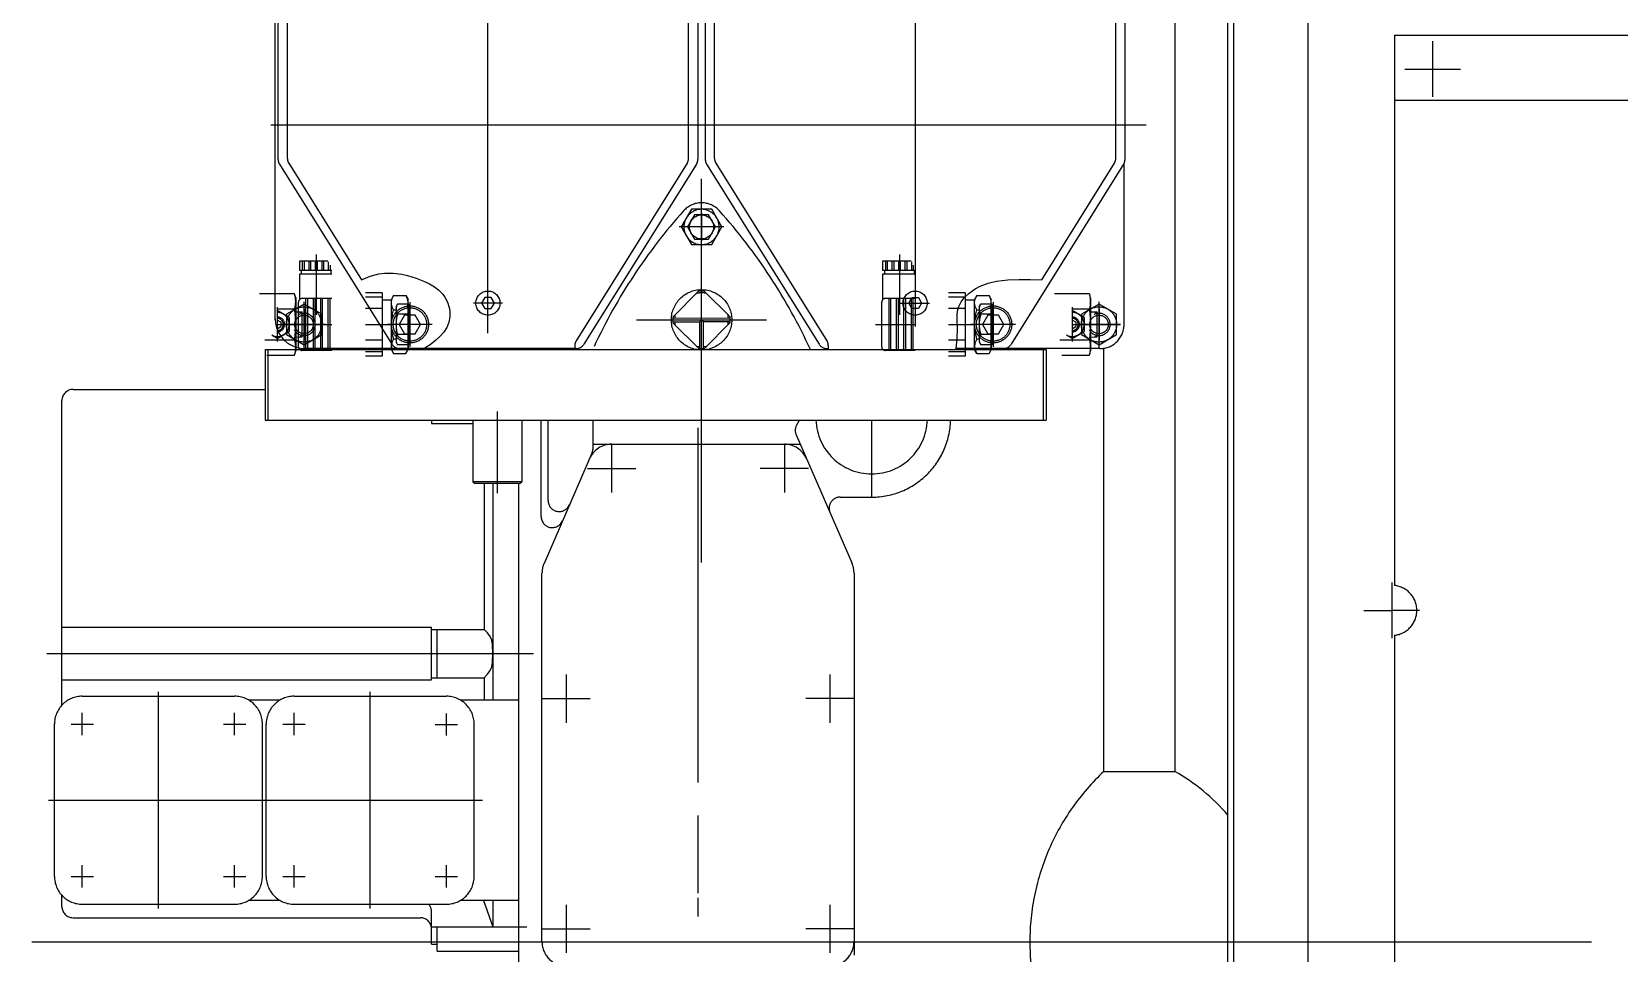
# Model space of a CAD drawing. Header units: millimetres. Extents: x -1838618 to -1600818, y -1770412 to -1553248.
# Drawn here: x -1818074 to -1817219, y -1654550 to -1654053 of the extents above; entities that cross this region are included whole.
import ezdxf

# ---------------------------------------------------------------- set-up
doc = ezdxf.new("R2010")
doc.units = ezdxf.units.MM
doc.header["$LTSCALE"] = 100
doc.linetypes.add('CENTER2', pattern=[28.575, 19.05, -3.175, 3.175, -3.175])
doc.layers.add('PV', color=7, linetype='Continuous')

# ---------------------------------------------------------------- blocks, each defined once
blk = doc.blocks.new('GENERATE')
at = {"color": 9, "linetype": 'CENTER2', "ltscale": 25.4}
for p, q in [((-1609.1, 1285.88), (-1609.1, 1309.88)), ((-1614.58, 1307.38), (-1620.07, 1297.88)), ((-1612.85, 1304.38), (-1616.61, 1297.88)), ((-1603.61, 1307.38), (-1614.58, 1307.38)), ((-1605.35, 1304.38), (-1612.85, 1304.38)), ((-1609.1, 1305.57), (-1609.1, 1290.41)), ((-1601.6, 1297.88), (-1605.35, 1304.38)), ((-1598.13, 1297.88), (-1603.61, 1307.38)), ((-1597.1, 1297.88), (-1621.1, 1297.88)), ((-1620.07, 1297.88), (-1614.59, 1288.38)), ((-1600.79, 1297.88), (-1617.49, 1297.88)), ((-1616.61, 1297.88), (-1612.85, 1291.38)), ((-1612.85, 1291.38), (-1605.35, 1291.38)), ((-1605.35, 1291.38), (-1601.59, 1297.88)), ((-1603.62, 1288.38), (-1598.13, 1297.88)), ((-1816.6, 1282.97), (-1816.6, 1250.52)), ((-1614.59, 1288.38), (-1603.62, 1288.38)), ((-1502.6, 1282.97), (-1502.6, 1250.52)), ((-1810.26, 1279.38), (-1825.6, 1279.38)), ((-1825.6, 1279.38), (-1825.6, 1274.38)), ((-1808.1, 1274.38), (-1825.6, 1274.38)), ((-1824.6, 1274.38), (-1824.6, 1272.38)), ((-1824.1, 1279.38), (-1824.1, 1274.38)), ((-1823.1, 1279.38), (-1823.1, 1274.38)), ((-1820.6, 1279.38), (-1820.6, 1274.38)), ((-1819.6, 1279.38), (-1819.6, 1274.38)), ((-1817.1, 1279.38), (-1817.1, 1274.38)), ((-1816.1, 1279.38), (-1816.1, 1274.38)), ((-1813.6, 1279.38), (-1813.6, 1274.38)), ((-1812.6, 1279.38), (-1812.6, 1274.38)), ((-1810.1, 1279.11), (-1810.1, 1274.38)), ((-1809.1, 1277.36), (-1809.1, 1274.38)), ((-1808.6, 1274.38), (-1808.6, 1272.38)), ((-1496.26, 1279.38), (-1511.6, 1279.38)), ((-1511.6, 1279.38), (-1511.6, 1274.38)), ((-1494.1, 1274.38), (-1511.6, 1274.38)), ((-1510.6, 1274.38), (-1510.6, 1272.38)), ((-1510.1, 1279.38), (-1510.1, 1274.38)), ((-1509.1, 1279.38), (-1509.1, 1274.38)), ((-1506.6, 1279.38), (-1506.6, 1274.38)), ((-1505.6, 1279.38), (-1505.6, 1274.38)), ((-1503.1, 1279.38), (-1503.1, 1274.38)), ((-1502.1, 1279.38), (-1502.1, 1274.38)), ((-1499.6, 1279.38), (-1499.6, 1274.38)), ((-1498.6, 1279.38), (-1498.6, 1274.38)), ((-1496.1, 1279.11), (-1496.1, 1274.38)), ((-1495.1, 1277.36), (-1495.1, 1274.38)), ((-1494.6, 1274.38), (-1494.6, 1272.38)), ((-1808.1, 1272.38), (-1825.6, 1272.38)), ((-1825.6, 1272.38), (-1825.6, 1258.7)), ((-1494.1, 1272.38), (-1511.6, 1272.38)), ((-1511.6, 1272.38), (-1511.6, 1258.7)), ((-1828.19, 1261.87), (-1847.1, 1261.87)), ((-1827.6, 1259.66), (-1828.19, 1261.87)), ((-1827.6, 1259.67), (-1827.6, 1231.09)), ((-1826.1, 1233.38), (-1826.1, 1257.38)), ((-1808.1, 1259.38), (-1824.1, 1259.38)), ((-1823.1, 1232.8), (-1823.1, 1257.5)), ((-1822.1, 1231.38), (-1822.1, 1259.38)), ((-1821.1, 1231.38), (-1821.1, 1259.38)), ((-1818.1, 1231.38), (-1818.1, 1259.38)), ((-1817.1, 1231.38), (-1817.1, 1259.38)), ((-1814.1, 1231.38), (-1814.1, 1259.38)), ((-1813.1, 1231.38), (-1813.1, 1259.38)), ((-1810.1, 1231.38), (-1810.1, 1259.38)), ((-1809.1, 1231.38), (-1809.1, 1259.38)), ((-1781.1, 1262.38), (-1790.1, 1262.38)), ((-1781.1, 1260.1), (-1790.1, 1260.1)), ((-1781.1, 1262.38), (-1781.1, 1228.38)), ((-1776.1, 1258.38), (-1781.1, 1258.38)), ((-1774.9, 1260.96), (-1776.1, 1258.88)), ((-1776.1, 1231.88), (-1776.1, 1258.88)), ((-1774.9, 1260.96), (-1768.31, 1260.96)), ((-1768.31, 1260.96), (-1767.1, 1258.88)), ((-1767.1, 1231.88), (-1767.1, 1258.88)), ((-1766.1, 1257.38), (-1766.1, 1233.38)), ((-1512.1, 1233.38), (-1512.1, 1257.38)), ((-1494.1, 1259.38), (-1510.1, 1259.38)), ((-1508.1, 1231.38), (-1508.1, 1259.38)), ((-1507.1, 1231.38), (-1507.1, 1259.38)), ((-1504.1, 1231.38), (-1504.1, 1259.38)), ((-1503.1, 1231.38), (-1503.1, 1259.38)), ((-1500.1, 1231.38), (-1500.1, 1259.38)), ((-1499.1, 1231.38), (-1499.1, 1259.38)), ((-1496.1, 1231.38), (-1496.1, 1259.38)), ((-1495.1, 1231.38), (-1495.1, 1259.38)), ((-1467.1, 1262.38), (-1476.1, 1262.38)), ((-1467.1, 1260.1), (-1476.1, 1260.1)), ((-1467.1, 1262.38), (-1467.1, 1228.38)), ((-1462.1, 1258.38), (-1467.1, 1258.38)), ((-1460.9, 1260.96), (-1462.1, 1258.88)), ((-1462.1, 1231.88), (-1462.1, 1258.88)), ((-1460.9, 1260.96), (-1454.31, 1260.96)), ((-1454.31, 1260.96), (-1453.1, 1258.88)), ((-1453.1, 1231.88), (-1453.1, 1258.88)), ((-1452.1, 1257.38), (-1452.1, 1233.38)), ((-1400.19, 1261.87), (-1419.1, 1261.87)), ((-1399.6, 1259.66), (-1400.19, 1261.87)), ((-1399.6, 1259.67), (-1399.6, 1231.09)), ((-1395.1, 1232.8), (-1395.1, 1257.5)), ((-1828.19, 1253.62), (-1837.63, 1253.62)), ((-1837.63, 1252.87), (-1837.6, 1252.88)), ((-1837.6, 1254.71), (-1837.6, 1236.14)), ((-1831.1, 1249.13), (-1837.6, 1252.88)), ((-1823.1, 1256.35), (-1832.6, 1250.86)), ((-1832.6, 1250.86), (-1832.6, 1239.89)), ((-1831.1, 1249.13), (-1831.1, 1241.62)), ((-1827.6, 1252.24), (-1824.1, 1252.11)), ((-1825.68, 1252.17), (-1824.1, 1251.26)), ((-1824.1, 1238.64), (-1824.1, 1252.11)), ((-1813.6, 1250.86), (-1823.1, 1256.35)), ((-1823.1, 1253.83), (-1823.1, 1236.94)), ((-1813.6, 1239.89), (-1813.6, 1250.86)), ((-1781.1, 1253.88), (-1790.1, 1253.88)), ((-1774.9, 1253.17), (-1773.5, 1253.17)), ((-1773.6, 1254.88), (-1772.75, 1256.35)), ((-1773.6, 1254.88), (-1773.6, 1235.88)), ((-1766.7, 1256.35), (-1772.75, 1256.35)), ((-1766.7, 1250.86), (-1772.75, 1250.86)), ((-1768.99, 1250.38), (-1771.87, 1245.38)), ((-1763.21, 1250.38), (-1768.99, 1250.38)), ((-1766.7, 1256.35), (-1766.7, 1234.41)), ((-1766.1, 1254.88), (-1766.7, 1254.88)), ((-1760.33, 1245.38), (-1763.21, 1250.38)), ((-1467.1, 1253.88), (-1476.1, 1253.88)), ((-1460.9, 1253.17), (-1459.5, 1253.17)), ((-1459.6, 1254.88), (-1458.75, 1256.35)), ((-1459.6, 1254.88), (-1459.6, 1235.88)), ((-1452.7, 1256.35), (-1458.75, 1256.35)), ((-1452.7, 1250.86), (-1458.75, 1250.86)), ((-1454.99, 1250.38), (-1457.87, 1245.38)), ((-1449.21, 1250.38), (-1454.99, 1250.38)), ((-1452.7, 1256.35), (-1452.7, 1234.41)), ((-1452.1, 1254.88), (-1452.7, 1254.88)), ((-1446.33, 1245.38), (-1449.21, 1250.38)), ((-1400.19, 1253.62), (-1409.63, 1253.62)), ((-1409.63, 1252.87), (-1409.6, 1252.88)), ((-1409.6, 1254.71), (-1409.6, 1236.14)), ((-1403.1, 1249.13), (-1409.6, 1252.88)), ((-1395.1, 1256.35), (-1404.6, 1250.86)), ((-1404.6, 1250.86), (-1404.6, 1239.89)), ((-1403.1, 1249.13), (-1403.1, 1241.62)), ((-1399.6, 1252.24), (-1396.1, 1252.11)), ((-1397.68, 1252.17), (-1396.1, 1251.26)), ((-1396.1, 1238.64), (-1396.1, 1252.11)), ((-1385.6, 1250.86), (-1395.1, 1256.35)), ((-1395.1, 1253.83), (-1395.1, 1236.94)), ((-1385.6, 1239.89), (-1385.6, 1250.86)), ((-1837.6, 1237.87), (-1840.53, 1239.56)), ((-1837.63, 1247.67), (-1837.6, 1247.69)), ((-1837.63, 1245.38), (-1811.74, 1245.38)), ((-1837.6, 1243.07), (-1837.63, 1243.08)), ((-1835.6, 1246.53), (-1837.6, 1247.69)), ((-1837.6, 1243.07), (-1835.6, 1244.22)), ((-1837.6, 1237.87), (-1831.1, 1241.62)), ((-1835.6, 1246.53), (-1835.6, 1244.22)), ((-1811.57, 1245.38), (-1834.2, 1245.38)), ((-1832.6, 1239.89), (-1823.1, 1234.41)), ((-1831.78, 1245.38), (-1814.42, 1245.38)), ((-1829.5, 1245.38), (-1808.1, 1245.38)), ((-1825.68, 1238.58), (-1824.1, 1239.5)), ((-1823.1, 1234.41), (-1813.6, 1239.89)), ((-1790.1, 1245.38), (-1781.1, 1245.38)), ((-1790.1, 1245.38), (-1775.62, 1245.38)), ((-1754.1, 1245.38), (-1778.1, 1245.38)), ((-1766.7, 1239.89), (-1772.75, 1239.89)), ((-1771.87, 1245.38), (-1768.99, 1240.38)), ((-1768.99, 1240.38), (-1763.21, 1240.38)), ((-1763.21, 1240.38), (-1760.33, 1245.38)), ((-1515.5, 1245.38), (-1494.1, 1245.38)), ((-1476.1, 1245.38), (-1467.1, 1245.38)), ((-1476.1, 1245.38), (-1461.62, 1245.38)), ((-1440.1, 1245.38), (-1464.1, 1245.38)), ((-1452.7, 1239.89), (-1458.75, 1239.89)), ((-1457.87, 1245.38), (-1454.99, 1240.38)), ((-1454.99, 1240.38), (-1449.21, 1240.38)), ((-1449.21, 1240.38), (-1446.33, 1245.38)), ((-1409.6, 1237.87), (-1412.53, 1239.56)), ((-1409.63, 1247.67), (-1409.6, 1247.69)), ((-1409.63, 1245.38), (-1383.74, 1245.38)), ((-1409.6, 1243.07), (-1409.63, 1243.08)), ((-1407.6, 1246.53), (-1409.6, 1247.69)), ((-1409.6, 1243.07), (-1407.6, 1244.22)), ((-1409.6, 1237.87), (-1403.1, 1241.62)), ((-1407.6, 1246.53), (-1407.6, 1244.22)), ((-1383.57, 1245.38), (-1406.19, 1245.38)), ((-1404.6, 1239.89), (-1395.1, 1234.41)), ((-1403.78, 1245.38), (-1386.42, 1245.38)), ((-1397.68, 1238.58), (-1396.1, 1239.5)), ((-1395.1, 1234.41), (-1385.6, 1239.89)), ((-1844.25, 1237.13), (-1828.19, 1237.13)), ((-1828.19, 1228.88), (-1827.6, 1231.09)), ((-1827.6, 1238.52), (-1824.1, 1238.64)), ((-1808.1, 1231.38), (-1824.1, 1231.38)), ((-1781.1, 1236.88), (-1790.1, 1236.88)), ((-1776.1, 1232.38), (-1781.1, 1232.38)), ((-1774.9, 1229.79), (-1776.1, 1231.88)), ((-1774.9, 1237.58), (-1773.5, 1237.58)), ((-1773.6, 1235.88), (-1772.75, 1234.41)), ((-1766.7, 1234.41), (-1772.75, 1234.41)), ((-1768.31, 1229.79), (-1767.1, 1231.88)), ((-1766.1, 1235.88), (-1766.7, 1235.88)), ((-1494.1, 1231.38), (-1510.1, 1231.38)), ((-1467.1, 1236.88), (-1476.1, 1236.88)), ((-1462.1, 1232.38), (-1467.1, 1232.38)), ((-1460.9, 1229.79), (-1462.1, 1231.88)), ((-1460.9, 1237.58), (-1459.5, 1237.58)), ((-1459.6, 1235.88), (-1458.75, 1234.41)), ((-1452.7, 1234.41), (-1458.75, 1234.41)), ((-1454.31, 1229.79), (-1453.1, 1231.88)), ((-1452.1, 1235.88), (-1452.7, 1235.88)), ((-1416.25, 1237.13), (-1400.19, 1237.13)), ((-1400.19, 1228.88), (-1399.6, 1231.09)), ((-1399.6, 1238.52), (-1396.1, 1238.64)), ((-1843.1, 1228.88), (-1828.19, 1228.88)), ((-1781.1, 1230.65), (-1790.1, 1230.65)), ((-1781.1, 1228.38), (-1790.1, 1228.38)), ((-1774.9, 1229.79), (-1768.31, 1229.79)), ((-1467.1, 1230.65), (-1476.1, 1230.65)), ((-1467.1, 1228.38), (-1476.1, 1228.38)), ((-1460.9, 1229.79), (-1454.31, 1229.79)), ((-1415.1, 1228.88), (-1400.19, 1228.88))]:
    blk.add_line(p, q, dxfattribs=at)
for points in [[(-1774.9, 1253.17), (-1775.1, 1253.54), (-1775.3, 1253.95), (-1775.5, 1254.36), (-1775.65, 1254.73), (-1775.73, 1254.96), (-1775.81, 1255.23), (-1775.89, 1255.48), (-1775.91, 1255.58), (-1775.93, 1255.65), (-1775.96, 1255.76), (-1776, 1255.99), (-1776.04, 1256.27), (-1776.08, 1256.68), (-1776.1, 1257.07), (-1776.09, 1257.4), (-1776.07, 1257.73), (-1776.02, 1258.08), (-1775.98, 1258.27), (-1775.93, 1258.48), (-1775.87, 1258.74), (-1775.81, 1258.95), (-1775.74, 1259.16), (-1775.65, 1259.4), (-1775.46, 1259.86), (-1775.27, 1260.27), (-1775.08, 1260.63), (-1774.9, 1260.96)], [(-1767.59, 1254.65), (-1767.57, 1254.69), (-1767.55, 1254.73), (-1767.48, 1254.96), (-1767.39, 1255.23), (-1767.32, 1255.48), (-1767.29, 1255.58), (-1767.27, 1255.65), (-1767.25, 1255.76), (-1767.21, 1255.99), (-1767.17, 1256.27), (-1767.12, 1256.68), (-1767.1, 1257.07), (-1767.11, 1257.4), (-1767.13, 1257.73), (-1767.19, 1258.08), (-1767.22, 1258.27), (-1767.27, 1258.48), (-1767.34, 1258.74), (-1767.4, 1258.95), (-1767.46, 1259.16), (-1767.55, 1259.4), (-1767.74, 1259.86), (-1767.93, 1260.27), (-1768.12, 1260.63), (-1768.31, 1260.96)], [(-1460.9, 1253.17), (-1461.1, 1253.54), (-1461.3, 1253.95), (-1461.49, 1254.36), (-1461.65, 1254.73), (-1461.73, 1254.96), (-1461.81, 1255.23), (-1461.88, 1255.48), (-1461.91, 1255.58), (-1461.93, 1255.65), (-1461.96, 1255.76), (-1462, 1255.99), (-1462.04, 1256.27), (-1462.08, 1256.68), (-1462.1, 1257.07), (-1462.09, 1257.4), (-1462.07, 1257.73), (-1462.02, 1258.08), (-1461.98, 1258.27), (-1461.93, 1258.48), (-1461.87, 1258.74), (-1461.81, 1258.95), (-1461.74, 1259.16), (-1461.65, 1259.4), (-1461.46, 1259.86), (-1461.27, 1260.27), (-1461.08, 1260.63), (-1460.9, 1260.96)], [(-1453.59, 1254.65), (-1453.57, 1254.69), (-1453.55, 1254.73), (-1453.47, 1254.96), (-1453.39, 1255.23), (-1453.32, 1255.48), (-1453.29, 1255.58), (-1453.27, 1255.65), (-1453.25, 1255.76), (-1453.21, 1255.99), (-1453.16, 1256.27), (-1453.12, 1256.68), (-1453.1, 1257.07), (-1453.11, 1257.4), (-1453.13, 1257.73), (-1453.19, 1258.08), (-1453.22, 1258.27), (-1453.27, 1258.48), (-1453.34, 1258.74), (-1453.4, 1258.95), (-1453.46, 1259.16), (-1453.55, 1259.4), (-1453.74, 1259.86), (-1453.93, 1260.27), (-1454.12, 1260.63), (-1454.31, 1260.96)], [(-1774.9, 1237.58), (-1774.99, 1237.93), (-1775.15, 1238.52), (-1775.31, 1239.15), (-1775.5, 1239.98), (-1775.58, 1240.36), (-1775.65, 1240.71), (-1775.69, 1240.92), (-1775.75, 1241.29), (-1775.81, 1241.7), (-1775.85, 1241.96), (-1775.9, 1242.3), (-1775.92, 1242.44), (-1775.93, 1242.54), (-1775.94, 1242.64), (-1775.97, 1242.87), (-1775.98, 1243.07), (-1776.01, 1243.41), (-1776.04, 1243.79), (-1776.08, 1244.61), (-1776.1, 1245.01), (-1776.1, 1245.38), (-1776.1, 1246.04), (-1776.07, 1246.69), (-1776.05, 1247.02), (-1776, 1247.58), (-1775.97, 1247.88), (-1775.93, 1248.21), (-1775.9, 1248.48), (-1775.85, 1248.83), (-1775.81, 1249.13), (-1775.74, 1249.54), (-1775.7, 1249.78), (-1775.65, 1250.04), (-1775.56, 1250.52), (-1775.41, 1251.18), (-1775.27, 1251.78), (-1775.08, 1252.5), (-1774.9, 1253.17)], [(-1460.9, 1237.58), (-1460.99, 1237.93), (-1461.15, 1238.52), (-1461.31, 1239.15), (-1461.5, 1239.98), (-1461.58, 1240.36), (-1461.65, 1240.71), (-1461.69, 1240.92), (-1461.75, 1241.29), (-1461.81, 1241.7), (-1461.85, 1241.96), (-1461.9, 1242.3), (-1461.92, 1242.44), (-1461.93, 1242.54), (-1461.94, 1242.64), (-1461.96, 1242.87), (-1461.98, 1243.07), (-1462.01, 1243.41), (-1462.04, 1243.79), (-1462.08, 1244.61), (-1462.1, 1245.01), (-1462.1, 1245.38), (-1462.1, 1246.04), (-1462.07, 1246.69), (-1462.05, 1247.02), (-1462, 1247.58), (-1461.97, 1247.88), (-1461.93, 1248.21), (-1461.9, 1248.48), (-1461.85, 1248.83), (-1461.81, 1249.13), (-1461.74, 1249.54), (-1461.7, 1249.78), (-1461.65, 1250.04), (-1461.55, 1250.52), (-1461.41, 1251.18), (-1461.27, 1251.78), (-1461.08, 1252.5), (-1460.9, 1253.17)], [(-1774.9, 1237.58), (-1775.1, 1237.22), (-1775.3, 1236.81), (-1775.5, 1236.39), (-1775.65, 1236.02), (-1775.73, 1235.79), (-1775.81, 1235.53), (-1775.89, 1235.28), (-1775.91, 1235.18), (-1775.93, 1235.1), (-1775.96, 1234.99), (-1776, 1234.76), (-1776.04, 1234.48), (-1776.08, 1234.07), (-1776.1, 1233.68), (-1776.09, 1233.35), (-1776.07, 1233.02), (-1776.02, 1232.67), (-1775.98, 1232.48), (-1775.93, 1232.27), (-1775.87, 1232.01), (-1775.81, 1231.8), (-1775.74, 1231.6), (-1775.65, 1231.35), (-1775.46, 1230.89), (-1775.27, 1230.48), (-1775.08, 1230.12), (-1774.9, 1229.79)], [(-1767.59, 1236.1), (-1767.57, 1236.06), (-1767.55, 1236.02), (-1767.48, 1235.79), (-1767.39, 1235.53), (-1767.32, 1235.28), (-1767.29, 1235.18), (-1767.27, 1235.1), (-1767.25, 1234.99), (-1767.21, 1234.76), (-1767.17, 1234.48), (-1767.12, 1234.07), (-1767.1, 1233.68), (-1767.11, 1233.35), (-1767.13, 1233.02), (-1767.19, 1232.67), (-1767.22, 1232.48), (-1767.27, 1232.27), (-1767.34, 1232.01), (-1767.4, 1231.8), (-1767.46, 1231.6), (-1767.55, 1231.35), (-1767.74, 1230.89), (-1767.93, 1230.48), (-1768.12, 1230.12), (-1768.31, 1229.79)], [(-1460.9, 1237.58), (-1461.1, 1237.22), (-1461.3, 1236.81), (-1461.49, 1236.39), (-1461.65, 1236.02), (-1461.73, 1235.79), (-1461.81, 1235.53), (-1461.88, 1235.28), (-1461.91, 1235.18), (-1461.93, 1235.1), (-1461.96, 1234.99), (-1462, 1234.76), (-1462.04, 1234.48), (-1462.08, 1234.07), (-1462.1, 1233.68), (-1462.09, 1233.35), (-1462.07, 1233.02), (-1462.02, 1232.67), (-1461.98, 1232.48), (-1461.93, 1232.27), (-1461.87, 1232.01), (-1461.81, 1231.8), (-1461.74, 1231.6), (-1461.65, 1231.35), (-1461.46, 1230.89), (-1461.27, 1230.48), (-1461.08, 1230.12), (-1460.9, 1229.79)], [(-1453.59, 1236.1), (-1453.57, 1236.06), (-1453.55, 1236.02), (-1453.47, 1235.79), (-1453.39, 1235.53), (-1453.32, 1235.28), (-1453.29, 1235.18), (-1453.27, 1235.1), (-1453.25, 1234.99), (-1453.21, 1234.76), (-1453.16, 1234.48), (-1453.12, 1234.07), (-1453.1, 1233.68), (-1453.11, 1233.35), (-1453.13, 1233.02), (-1453.19, 1232.67), (-1453.22, 1232.48), (-1453.27, 1232.27), (-1453.34, 1232.01), (-1453.4, 1231.8), (-1453.46, 1231.6), (-1453.55, 1231.35), (-1453.74, 1230.89), (-1453.93, 1230.48), (-1454.12, 1230.12), (-1454.31, 1229.79)]]:
    blk.add_lwpolyline(points, dxfattribs=at)
for centre, radius in [((-1609.1, 1297.88), 6.5), ((-1823.1, 1245.38), 9.5), ((-1823.1, 1245.38), 5), ((-1766.1, 1245.38), 10), ((-1766.1, 1245.38), 9), ((-1452.1, 1245.38), 10), ((-1452.1, 1245.38), 9), ((-1395.1, 1245.38), 9.5), ((-1395.1, 1245.38), 5)]:
    blk.add_circle(centre, radius, dxfattribs=at)
for centre, radius, start, end in [((-1609.1, 1297.88), 9.5, 359.99997, 240.00538), ((-1609.1, 1297.88), 9.5, 240.00517, 0.00001), ((-1842.2, 1257.74), 14.6, 343.62959, 15.43701), ((-1824.1, 1257.38), 2, 90.00004, 180.00004), ((-1510.1, 1257.38), 2, 90.00004, 180.00004), ((-1414.2, 1257.74), 14.6, 343.62959, 15.43701), ((-1837.6, 1245.38), 6.5, 245.6269, 89.99999), ((-1837.6, 1245.38), 4, 269.64376, 89.99999), ((-1837.6, 1245.38), 3.32, 269.5712, 90.42881), ((-1823.1, 1245.38), 6, 207.03142, 117.80274), ((-1885.54, 1245.38), 57.93, 351.81467, 8.18576), ((-1768.79, 1253.6), 4.82, 145.36707, 214.63467), ((-1755.59, 1245.38), 18.02, 162.27892, 197.7211), ((-1454.78, 1253.6), 4.82, 145.36707, 214.63467), ((-1441.59, 1245.38), 18.02, 162.27892, 197.7211), ((-1409.6, 1245.38), 6.5, 245.6269, 89.99999), ((-1409.6, 1245.38), 4, 269.64376, 89.99999), ((-1409.6, 1245.38), 3.32, 269.5712, 90.42881), ((-1395.1, 1245.38), 6, 207.03142, 117.80274), ((-1457.54, 1245.38), 57.93, 351.81467, 8.18576), ((-1768.78, 1237.15), 4.83, 145.37144, 214.62762), ((-1454.78, 1237.15), 4.83, 145.37144, 214.62762), ((-1842.2, 1233.01), 14.6, 344.55336, 16.36985), ((-1824.1, 1233.38), 2, 180.00004, 269.99997), ((-1510.1, 1233.38), 2, 180.00004, 269.99997), ((-1414.2, 1233.01), 14.6, 344.55336, 16.36985)]:
    blk.add_arc(centre, radius, start, end, dxfattribs=at)
at = {"layer": 'PV', "color": 9, "linetype": 'CENTER2', "ltscale": 25.4}
for p, q in [((-1282.5, 720.98), (-1282.5, 1829.88)), ((-1838.6, 1248.38), (-1838.6, 1755.38)), ((-1325.7, 769.26), (-1325.7, 1480.38)), ((-1322.5, 745.88), (-1322.5, 1485.68)), ((-1724.1, 1240.75), (-1724.1, 1477.2)), ((-1494.1, 1469.83), (-1494.1, 1244.35)), ((-1354.36, 1467.58), (-1354.36, 1004.62)), ((-1837.1, 1334.29), (-1837.1, 1410.51)), ((-1611.1, 1410.54), (-1611.1, 1334.31)), ((-1607.1, 1410.54), (-1607.1, 1334.31)), ((-1381.1, 1334.29), (-1381.1, 1410.51)), ((-1832.1, 1334.81), (-1832.1, 1410.04)), ((-1616.1, 1334.81), (-1616.1, 1410.04)), ((-1602.1, 1334.81), (-1602.1, 1410.04)), ((-1386.1, 1334.81), (-1386.1, 1410.04)), ((-1236, 1401.18), (-964, 1401.18)), ((-1236, 1401.18), (-1236, 1104.79)), ((-1215.5, 1397.88), (-1215.5, 1367.88)), ((-1230.5, 1382.88), (-1200.5, 1382.88)), ((-1236, 1366.18), (-964, 1366.18)), ((-1841.05, 1352.88), (-1369.77, 1352.88)), ((-1836.34, 1331.66), (-1775.77, 1234.73)), ((-1831.34, 1332.16), (-1792.16, 1269.46)), ((-1616.86, 1332.16), (-1676.58, 1236.59)), ((-1611.86, 1331.66), (-1672.43, 1234.73)), ((-1606.34, 1331.66), (-1545.77, 1234.73)), ((-1601.34, 1332.16), (-1541.62, 1236.59)), ((-1381.86, 1331.66), (-1442.43, 1234.73)), ((-1386.86, 1332.16), (-1426.04, 1269.46)), ((-1381.6, 1245.38), (-1381.6, 1332.13)), ((-1609.1, 1117.15), (-1609.1, 1323.83)), ((-1792.16, 1269.46), (-1787.6, 1271.36)), ((-1787.6, 1271.36), (-1782.84, 1272.61)), ((-1782.84, 1272.61), (-1779.73, 1273)), ((-1779.73, 1273), (-1775.06, 1273.02)), ((-1775.06, 1273.02), (-1770.41, 1272.42)), ((-1770.41, 1272.42), (-1767.33, 1271.73)), ((-1767.33, 1271.73), (-1762.76, 1270.3)), ((-1762.76, 1270.3), (-1758.25, 1268.49)), ((-1758.25, 1268.49), (-1755.49, 1267.18)), ((-1755.49, 1267.18), (-1752.89, 1265.68)), ((-1752.89, 1265.68), (-1750.53, 1263.89)), ((-1461.78, 1264.49), (-1459, 1265.98)), ((-1459, 1265.98), (-1454.71, 1267.64)), ((-1454.71, 1267.64), (-1450.28, 1268.71)), ((-1450.28, 1268.71), (-1444.23, 1269.44)), ((-1444.23, 1269.44), (-1438.07, 1269.65)), ((-1438.07, 1269.65), (-1432.04, 1269.59)), ((-1432.04, 1269.59), (-1426.04, 1269.46)), ((-1750.53, 1263.89), (-1748.46, 1261.73)), ((-1748.46, 1261.73), (-1747.28, 1260.07)), ((-1747.28, 1260.07), (-1745.88, 1257.37)), ((-1745.88, 1257.37), (-1744.96, 1254.48)), ((-1716.3, 1256.88), (-1731.9, 1256.88)), ((-1725.83, 1259.88), (-1727.56, 1256.88)), ((-1727.56, 1256.88), (-1725.83, 1253.88)), ((-1722.37, 1259.88), (-1725.83, 1259.88)), ((-1720.64, 1256.87), (-1722.37, 1259.88)), ((-1722.37, 1253.88), (-1720.64, 1256.88)), ((-1624.53, 1249.37), (-1610.7, 1263.29)), ((-1607.61, 1263.3), (-1593.68, 1249.48)), ((-1501.9, 1256.88), (-1486.3, 1256.88)), ((-1497.56, 1256.88), (-1495.83, 1259.88)), ((-1495.83, 1253.88), (-1497.56, 1256.87)), ((-1495.83, 1259.88), (-1492.37, 1259.88)), ((-1492.37, 1259.88), (-1490.64, 1256.88)), ((-1490.64, 1256.88), (-1492.37, 1253.88)), ((-1470.54, 1255.11), (-1469.3, 1257.51)), ((-1469.3, 1257.51), (-1467.64, 1259.69)), ((-1467.64, 1259.69), (-1464.92, 1262.28)), ((-1464.92, 1262.28), (-1461.78, 1264.49)), ((-1838.6, 1247.88), (-1838.6, 1248.38)), ((-1744.59, 1249.5), (-1745.13, 1246.55)), ((-1744.96, 1254.48), (-1744.63, 1252.5)), ((-1744.63, 1252.5), (-1744.59, 1249.5)), ((-1725.83, 1253.88), (-1722.37, 1253.88)), ((-1624.57, 1248.82), (-1593.64, 1248.93)), ((-1492.37, 1253.88), (-1495.83, 1253.88)), ((-1471.55, 1248.33), (-1471.5, 1250.91)), ((-1471.32, 1243.09), (-1471.55, 1248.33)), ((-1471.5, 1250.91), (-1471.1, 1253.4)), ((-1471.1, 1253.4), (-1470.54, 1255.11)), ((-1747.91, 1241.26), (-1749.94, 1238.97)), ((-1746.27, 1243.78), (-1747.91, 1241.26)), ((-1745.13, 1246.55), (-1746.27, 1243.78)), ((-1644.1, 1247.88), (-1574.1, 1247.88)), ((-1624.56, 1246.82), (-1610.1, 1246.87)), ((-1624.52, 1246.27), (-1610.59, 1232.45)), ((-1610.1, 1246.87), (-1609.1, 1247.88)), ((-1610.04, 1232.4), (-1610.1, 1246.87)), ((-1609.1, 1247.88), (-1608.1, 1246.88)), ((-1608.1, 1246.88), (-1593.63, 1246.93)), ((-1608.05, 1232.41), (-1608.1, 1246.88)), ((-1607.5, 1232.46), (-1593.67, 1246.38)), ((-1471.54, 1237.7), (-1471.32, 1243.09)), ((-1844.1, 1231.88), (-1423.6, 1231.88)), ((-1844.1, 1231.88), (-1844.1, 1193.88)), ((-1842.6, 1231.88), (-1842.6, 1193.88)), ((-1676.67, 1232.38), (-1822.6, 1232.38)), ((-1755.27, 1234.44), (-1758.49, 1232.38)), ((-1752.21, 1236.86), (-1755.27, 1234.44)), ((-1749.94, 1238.97), (-1752.21, 1236.86)), ((-1677.34, 1233.94), (-1677.34, 1231.86)), ((-1676.67, 1232.38), (-1677.34, 1232.38)), ((-1541.53, 1232.38), (-1540.86, 1232.38)), ((-1540.86, 1233.94), (-1540.86, 1231.88)), ((-1472.13, 1231.88), (-1472.11, 1232.13)), ((-1472.11, 1232.13), (-1472.08, 1232.38)), ((-1472.08, 1232.38), (-1471.54, 1237.7)), ((-1394.6, 1232.38), (-1472.08, 1232.38)), ((-1425.1, 1231.88), (-1425.1, 1193.88)), ((-1423.6, 1231.88), (-1423.6, 1193.88)), ((-1392.5, 1004.62), (-1392.5, 1232.64)), ((-1947.5, 1210.38), (-1844.1, 1210.38)), ((-1953.5, 1040.32), (-1953.5, 1204.38)), ((-1719.1, 1198.53), (-1719.1, 1154.51)), ((-1844.1, 1193.88), (-1423.6, 1193.88)), ((-1754.5, 1193.72), (-1754.5, 1191.99)), ((-1754.5, 1191.99), (-1732.3, 1191.99)), ((-1732.3, 1193.88), (-1732.3, 1160.68)), ((-1705.9, 1193.88), (-1705.9, 1160.68)), ((-1695.5, 1141.98), (-1695.5, 1193.88)), ((-1691.75, 1150.61), (-1691.75, 1193.88)), ((-1667.5, 1178.78), (-1667.5, 1193.88)), ((-1611, 998.65), (-1611, 1189.65)), ((-1557.84, 1191.32), (-1556.37, 1193.88)), ((-1517.5, 1152.38), (-1517.5, 1193.88)), ((-1667.5, 1180.88), (-1555.95, 1180.88)), ((-1657.52, 1180.88), (-1657.52, 1154.88)), ((-1564.48, 1180.88), (-1564.48, 1154.88)), ((-1558.15, 1185.93), (-1528.08, 1116.66)), ((-1668, 1176.39), (-1693.92, 1116.66)), ((-1670.52, 1167.88), (-1644.52, 1167.88)), ((-1551.48, 1167.88), (-1577.48, 1167.88)), ((-1732.3, 1160.88), (-1705.9, 1160.88)), ((-1732.3, 1160.68), (-1731.5, 1159.88)), ((-1731.5, 1159.88), (-1706.7, 1159.88)), ((-1726.06, 1159.88), (-1726.06, 1081.13)), ((-1721.5, 1159.88), (-1721.5, 1043.13)), ((-1707.5, 602.88), (-1707.5, 1159.88)), ((-1706.7, 1159.88), (-1705.9, 1160.68)), ((-1534.41, 1152.38), (-1517.5, 1152.38)), ((-1695, 912.88), (-1695, 1111.48)), ((-1527, 1111.48), (-1527, 905.72)), ((-1237.5, 1106.38), (-1237.5, 1076.38)), ((-1252.5, 1091.38), (-1237.5, 1091.38)), ((-1222.5, 1091.38), (-1237.5, 1091.38)), ((-1953.5, 1082.27), (-1754.5, 1082.27)), ((-1754.5, 1053.98), (-1754.5, 1082.27)), ((-1754.5, 1081.13), (-1726.06, 1081.13)), ((-1751.5, 1055.13), (-1751.5, 1081.13)), ((-1724.35, 1079.26), (-1726.06, 1081.13)), ((-1722.84, 1077.32), (-1724.35, 1079.26)), ((-1721.97, 1075.26), (-1722.84, 1077.32)), ((-1236, 1077.96), (-1236, 696.18)), ((-1721.59, 1073.01), (-1721.97, 1075.26)), ((-1721.5, 1068.13), (-1721.59, 1073.01)), ((-1961.65, 1068.13), (-1699.51, 1068.13)), ((-1722.84, 1058.93), (-1721.97, 1060.99)), ((-1721.97, 1060.99), (-1721.59, 1063.25)), ((-1721.59, 1063.25), (-1721.5, 1068.13)), ((-1953.5, 1053.98), (-1754.5, 1053.98)), ((-1754.5, 1055.13), (-1726.06, 1055.13)), ((-1726.06, 1055.13), (-1724.35, 1056.99)), ((-1726.06, 1055.13), (-1726.06, 1043.13)), ((-1724.35, 1056.99), (-1722.84, 1058.93)), ((-1682, 1056.88), (-1682, 1030.88)), ((-1540, 1056.88), (-1540, 1030.88)), ((-1942.5, 1045.13), (-1860.5, 1045.13)), ((-1901.5, 930.86), (-1901.5, 1047.49)), ((-1853.02, 1043.13), (-1835.98, 1043.13)), ((-1828.5, 1045.13), (-1746.5, 1045.13)), ((-1787.5, 930.86), (-1787.5, 1047.49)), ((-1739.02, 1043.13), (-1707.5, 1043.13)), ((-1695, 1043.88), (-1669, 1043.88)), ((-1527, 1043.88), (-1553, 1043.88)), ((-1942.51, 1024.13), (-1942.51, 1036.13)), ((-1860.49, 1024.13), (-1860.49, 1036.13)), ((-1828.51, 1024.13), (-1828.51, 1036.13)), ((-1746.49, 1023.93), (-1746.49, 1035.93)), ((-1957.5, 948.13), (-1957.5, 1030.13)), ((-1948.51, 1030.13), (-1936.51, 1030.13)), ((-1866.49, 1030.13), (-1854.49, 1030.13)), ((-1845.5, 948.13), (-1845.5, 1030.13)), ((-1843.5, 948.13), (-1843.5, 1030.13)), ((-1834.51, 1030.13), (-1822.51, 1030.13)), ((-1752.49, 1029.93), (-1740.49, 1029.93)), ((-1731.5, 948.13), (-1731.5, 1030.13)), ((-1392.5, 1004.62), (-1354.36, 1004.62)), ((-1960.66, 989.13), (-1727.1, 989.13)), ((-1611, 939.06), (-1611, 980.86)), ((-1942.51, 942.13), (-1942.51, 954.13)), ((-1860.49, 942.13), (-1860.49, 954.13)), ((-1828.51, 942.13), (-1828.51, 954.13)), ((-1746.49, 942.13), (-1746.49, 954.13)), ((-1948.51, 948.13), (-1936.51, 948.13)), ((-1866.49, 948.13), (-1854.49, 948.13)), ((-1834.51, 948.13), (-1822.51, 948.13)), ((-1752.49, 948.13), (-1740.49, 948.13)), ((-1953.5, 931.88), (-1953.5, 937.93)), ((-1942.5, 933.13), (-1860.5, 933.13)), ((-1835.98, 935.13), (-1853.02, 935.13)), ((-1828.5, 933.13), (-1746.5, 933.13)), ((-1707.5, 935.13), (-1739.02, 935.13)), ((-1726.49, 935.13), (-1721.5, 920.88)), ((-1721.5, 935.13), (-1721.5, 920.88)), ((-1682, 932.88), (-1682, 906.88)), ((-1611, 926.56), (-1611, 936.56)), ((-1540, 932.88), (-1540, 906.88)), ((-1947.5, 925.88), (-1760.5, 925.88)), ((-1754.5, 911.68), (-1754.5, 929.13)), ((-1754.58, 920.88), (-1751.5, 920.88)), ((-1751.5, 907.88), (-1751.5, 920.88)), ((-1751.5, 920.88), (-1703.08, 920.88)), ((-1695, 919.88), (-1669, 919.88)), ((-1527, 919.88), (-1553, 919.88)), ((-1969.71, 912.88), (-1236, 912.88)), ((-1754.5, 911.68), (-1751.5, 911.68)), ((-1751.5, 907.88), (-1707.5, 907.88)), ((-1237.5, 912.88), (-1130, 912.88))]:
    blk.add_line(p, q, dxfattribs=at)
for centre, radius in [((-1724.1, 1256.88), 6.5), ((-1609.1, 1247.88), 16.25), ((-1494.1, 1256.88), 6.5)]:
    blk.add_circle(centre, radius, dxfattribs=at)
for centre, radius, start, end in [((-1832.1, 1334.31), 5, 180.28078, 212.00002), ((-1827.1, 1334.81), 5, 180.00003, 211.99969), ((-1621.1, 1334.81), 5, 328.00031, 0.00002), ((-1616.1, 1334.31), 5, 327.99998, 359.99969), ((-1602.1, 1334.31), 5, 180.00085, 211.99931), ((-1597.1, 1334.81), 5, 180.00003, 211.99969), ((-1391.1, 1334.81), 5, 327.99971, 0.00002), ((-1386.1, 1334.31), 5, 327.99998, 359.71965), ((-1386.1, 1334.31), 5, 327.99998, 359.72003), ((-1609.1, 1297.88), 13, 41.79506, 138.20511), ((-1395.13, 1106.6), 300, 138.20495, 154.97388), ((-1823.07, 1106.6), 300, 24.68235, 41.79501), ((-1609.1, 1247.88), 14.5, 79.35248, 101.05576), ((-1609.1, 1247.88), 15.5, 84.47212, 95.93624), ((-1822.6, 1248.38), 16, 180.00003, 270.00002), ((-1609.1, 1247.88), 15.5, 174.4721, 180.20422), ((-1609.1, 1247.88), 14.5, 169.35257, 176.24943), ((-1609.1, 1247.88), 14.5, 4.15873, 11.05602), ((-1609.1, 1247.88), 15.5, 354.4721, 5.93627), ((-1609.1, 1247.88), 15.5, 180.20417, 185.93629), ((-1609.1, 1247.88), 14.5, 184.15885, 191.05571), ((-1609.1, 1247.88), 14.5, 349.35246, 356.24975), ((-1394.6, 1245.38), 13, 270.00002, 0.00002), ((-1771.53, 1237.38), 5, 211.99931, 269.9998), ((-1672.34, 1233.94), 5, 148.00015, 180.00057), ((-1676.67, 1237.38), 5, 269.99914, 327.99969), ((-1609.1, 1247.88), 14.5, 259.35252, 266.24937), ((-1609.1, 1247.88), 15.5, 264.47215, 275.93627), ((-1609.1, 1247.88), 14.5, 274.15878, 281.05563), ((-1541.53, 1237.38), 5, 212.00034, 269.9998), ((-1545.86, 1233.94), 5, 359.99975, 32), ((-1446.67, 1237.38), 5, 269.99953, 328.00002), ((-1947.5, 1204.38), 6, 89.99998, 179.99997), ((-1552.65, 1188.32), 6, 150.00024, 203.49827), ((-1517.5, 1194.88), 30, 181.91019, 358.08979), ((-1517.5, 1194.88), 42.5, 270.00002, 358.65174), ((-1657.48, 1167.88), 13, 89.99998, 156.50018), ((-1564.52, 1167.88), 13, 23.4998, 89.99998), ((-1673.5, 1178.78), 6, 336.50137, 359.99998), ((-1685.75, 1150.61), 6, 179.99942, 336.50146), ((-1534.41, 1146.38), 6, 90.00108, 203.49806), ((-1689.5, 1141.98), 6, 179.99964, 336.50228), ((-1682, 1111.48), 13, 156.49996, 180.00035), ((-1540, 1111.48), 13, 0.00018, 23.49997), ((-1237.5, 1091.38), 13.5, 276.37936, 83.62064), ((-1942.5, 1030.13), 15, 89.99998, 180.00002), ((-1860.5, 1030.13), 15, 0, 89.99998), ((-1828.5, 1030.13), 15, 89.99998, 180.00002), ((-1746.5, 1030.13), 15, 0, 89.99998), ((-1306.78, 912.88), 125.56, 133.05646, 226.94353), ((-1405.67, 912.88), 105.12, 40.47053, 60.77972), ((-1942.5, 948.13), 15, 180.00003, 270.00002), ((-1860.5, 948.13), 15, 270.00002, 0), ((-1828.5, 948.13), 15, 180.00003, 270.00002), ((-1746.5, 948.13), 15, 270.00002, 0), ((-1947.5, 931.88), 6, 180.00003, 270.00002), ((-1760.5, 929.13), 6, 0, 41.81027), ((-1760.5, 919.88), 6, 9.59403, 89.99998), ((-1682, 912.88), 13, 180.00003, 270.00002), ((-1540, 912.88), 13, 270.00002, 0.00002)]:
    blk.add_arc(centre, radius, start, end, dxfattribs=at)

msp = doc.modelspace()

# ---------------------------------------------------------------- block references
at = {"color": 7}
msp.add_blockref('GENERATE', (-1816104.27, -1655456.44), dxfattribs=at)

doc.saveas('drawing.dxf')
